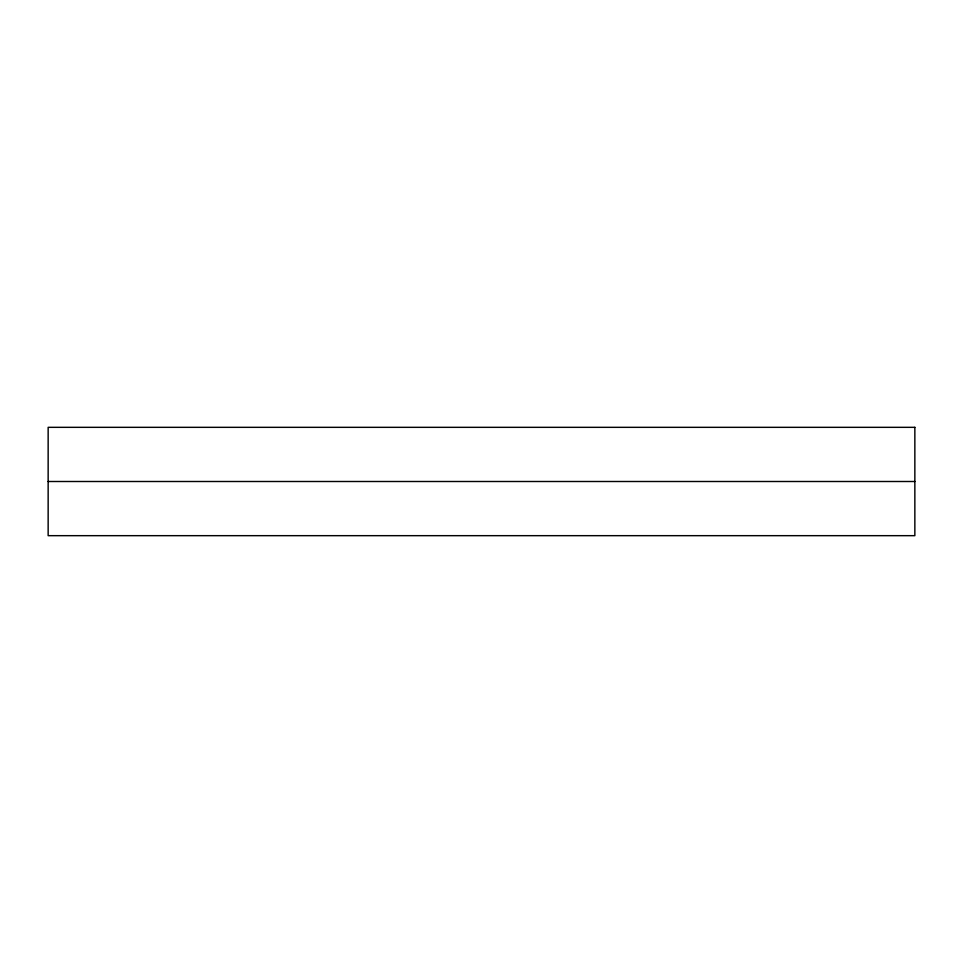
<?xml version="1.0" encoding="UTF-8"?>
<svg xmlns="http://www.w3.org/2000/svg" width="963" height="963" viewBox="0 0 963 963"><rect width="100%" height="100%" fill="white"/><g stroke="black" fill="none" stroke-linecap="round" stroke-linejoin="round"><path stroke-width="1.44" d="M48.15 481.5L914.85 481.5M914.85 427.331L48.15 427.331L48.15 535.669L914.85 535.669L914.85 427.331"/></g></svg>
